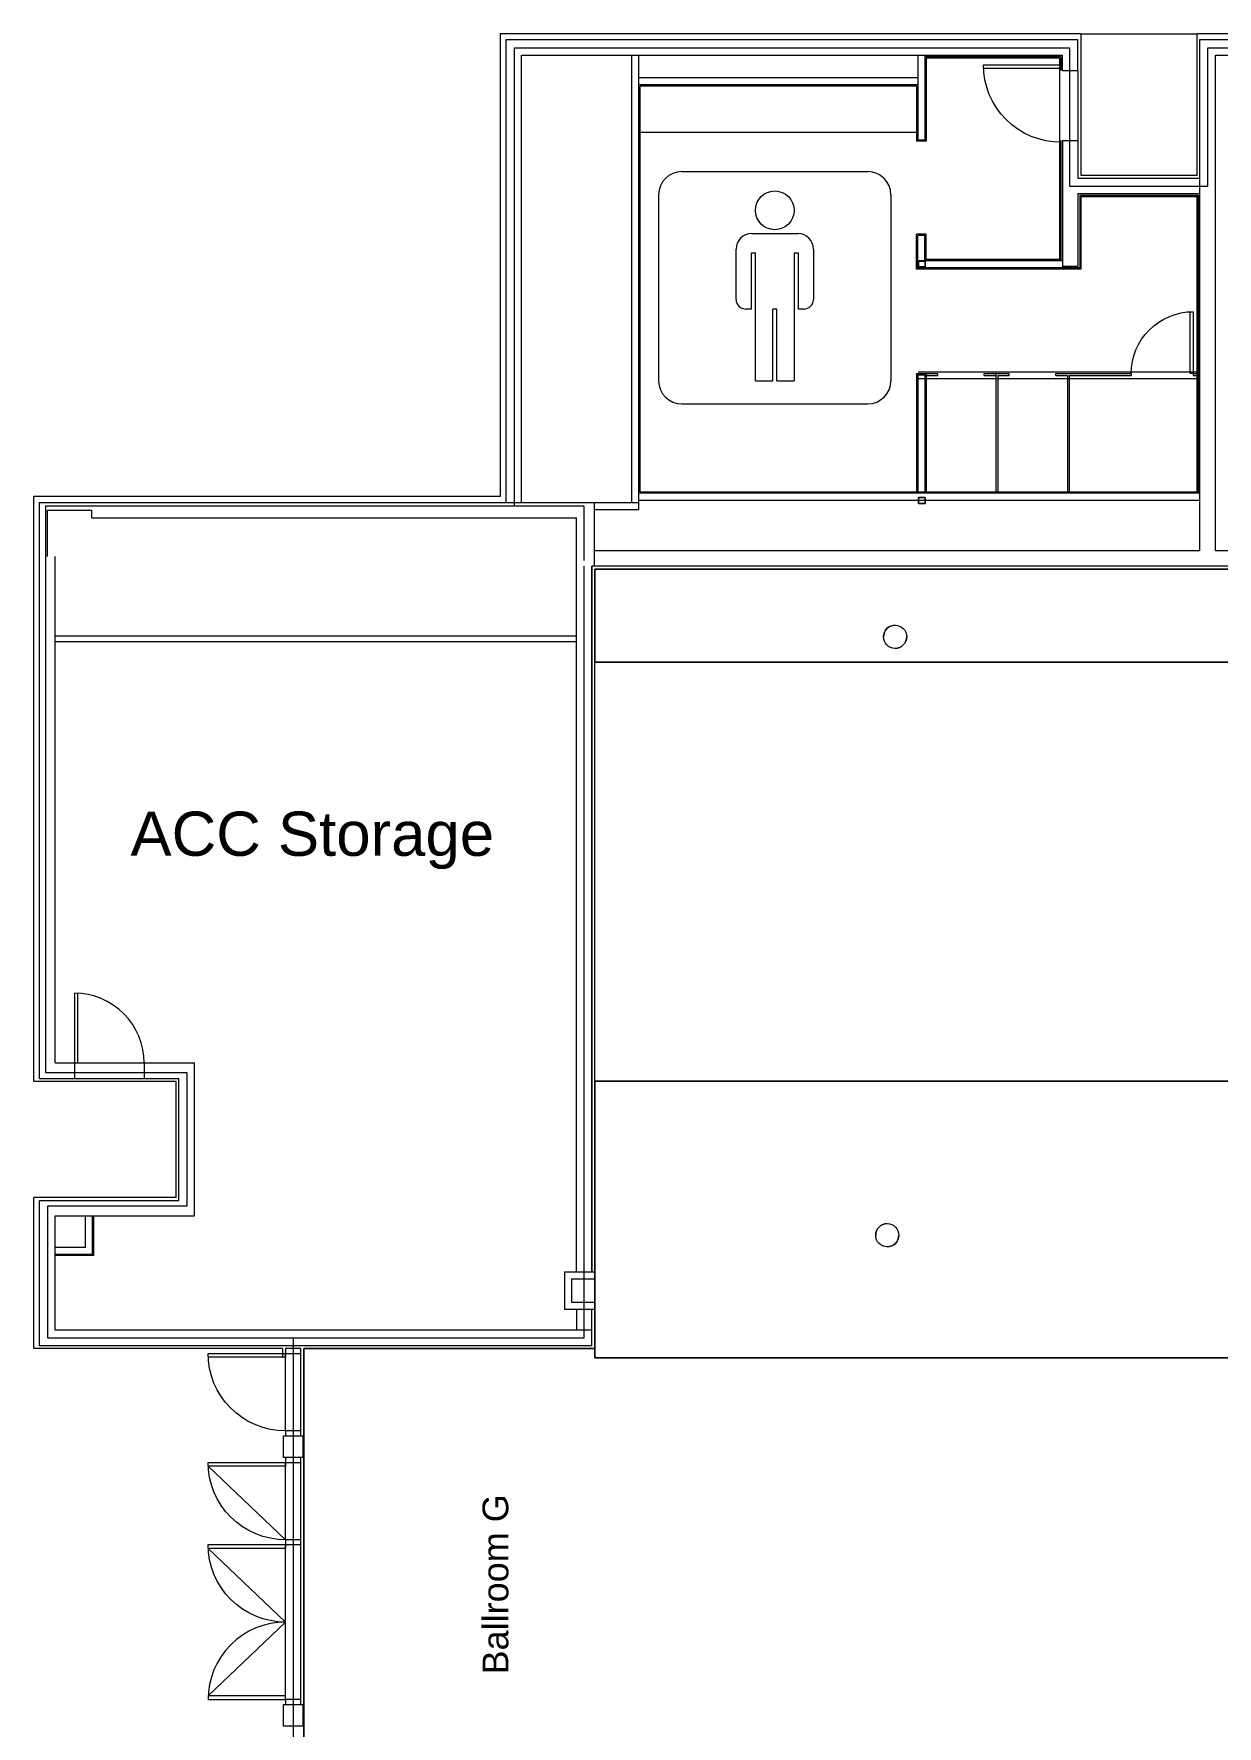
# Model space of a CAD drawing. Header units: inches. Extents: x -3410 to 5259, y -1080 to 3208.
# Drawn here: x -1697 to -1086, y 1526 to 2400 of the extents above; entities that cross this region are included whole.
import ezdxf

# ---------------------------------------------------------------- set-up
doc = ezdxf.new("R2010")
doc.units = ezdxf.units.IN
doc.header["$LTSCALE"] = 48
doc.header["$MEASUREMENT"] = 0
for name, color, linetype, lineweight in [('Venue-Ceiling-Main', 7, 'Continuous', 5), ('Venue-Rigging Points', 7, 'Continuous', 5), ('Venue-Text', 5, 'Continuous', 5), ('Venue-Text-Facility', 7, 'Continuous', 5), ('Venue-Text-Room ID', 5, 'Continuous', 5), ('Venue-Walls and Doors', 7, 'Continuous', 5)]:
    doc.layers.add(name, color=color, linetype=linetype, lineweight=lineweight)
doc.styles.add('Arial', font='Arial')

# ---------------------------------------------------------------- blocks, each defined once
blk = doc.blocks.new('MEN')
at = {"layer": 'Venue-Text-Room ID'}
for p, q in [((-49, 71), (47, 71)), ((-61, 59), (-61, -37)), ((58.9999, 59), (58.9999, -37)), ((-13, 39), (11, 39)), ((-21, 5), (-21, 31)), ((-13, 29), (-11, 29)), ((-13, 0), (-13, 29)), ((-10.9999, -36.9999), (-10.9999, 29.0001)), ((8.9999, 29), (10.9999, 29)), ((9, 29.0001), (9, -36.9999)), ((10.9999, 29), (10.9999, 0)), ((18.9999, 31), (18.9999, 5)), ((-13, 0), (-16, 0)), ((0, 0), (-2, 0)), ((-1.9999, -36.9999), (-1.9999, 0.0001)), ((0, -36.9999), (0, 0.0001)), ((14, 0), (11, 0)), ((-10.9999, -36.9999), (-1.9999, -36.9999)), ((0, -36.9999), (9, -36.9999)), ((-48.9999, -48.9999), (47.0001, -48.9999))]:
    blk.add_line(p, q, dxfattribs=at)
blk.add_circle((-1, 51), 10, dxfattribs=at)
for centre, radius, start, end in [((-49, 59), 12, 90, 180), ((46.9999, 59), 12, 0, 90), ((-13, 31), 8, 90, 180), ((10.9999, 31), 8, 0, 90), ((-16, 5), 5, 180, 270), ((13.9999, 5), 5, 270, 0), ((-48.9999, -36.9999), 12, 180, 270), ((47, -36.9999), 12, 270, 0)]:
    blk.add_arc(centre, radius, start, end, dxfattribs=at)
blk = doc.blocks.new('High rig points')
at = {"layer": 'Venue-Rigging Points', "color": 7, "linetype": 'Continuous', "lineweight": 5, "transparency": 33554687}
blk.add_circle((0, -0.02), 6, dxfattribs=at)
for start, end in [(0, 90), (180, 270)]:
    blk.add_arc((0, -0.02), 6, start, end, dxfattribs=at)
blk = doc.blocks.new('Low Hang point')
at = {"layer": 'Venue-Rigging Points', "color": 7, "linetype": 'Continuous', "lineweight": 5, "transparency": 33554687}
blk.add_circle((0, 0), 6, dxfattribs=at)
for start, end in [(0, 90), (180, 270)]:
    blk.add_arc((0, 0), 6, start, end, dxfattribs=at)

msp = doc.modelspace()

# ---------------------------------------------------------------- linework, layer by layer
at = {"layer": 'Venue-Ceiling-Main', "color": 7, "linetype": 'Continuous', "lineweight": 5, "transparency": 33554687}
for points in [[(-1407.33, 2123.25, 421), (-570.33, 2123.25, 421), (-570.33, 2075.25, 421), (-1407.33, 2075.25, 421)], [(-1407.33, 2123.25, 420), (-570.33, 2123.25, 420), (-570.33, 2075.25, 420), (-1407.33, 2075.25, 420)], [(-1407.33, 2075.25, 420), (-1407.33, 2075.25, 421), (-1407.33, 2123.25, 421), (-1407.33, 2123.25, 420)], [(-1407.33, 2123.25, 420), (-1407.33, 2123.25, 421), (-570.33, 2123.25, 421), (-570.33, 2123.25, 420)], [(-570.33, 2075.25, 420), (-570.33, 2075.25, 421), (-1407.33, 2075.25, 421), (-1407.33, 2075.25, 420)], [(-1407.31, 1858.9, 421), (-570.31, 1858.9, 421), (-570.31, 1715.9, 421), (-1407.31, 1715.9, 421)], [(-1407.31, 1858.9, 420), (-570.31, 1858.9, 420), (-570.31, 1715.9, 420), (-1407.31, 1715.9, 420)], [(-1407.31, 1715.9, 420), (-1407.31, 1715.9, 421), (-1407.31, 1858.9, 421), (-1407.31, 1858.9, 420)], [(-1407.31, 1858.9, 420), (-1407.31, 1858.9, 421), (-570.31, 1858.9, 421), (-570.31, 1858.9, 420)], [(-570.31, 1715.9, 420), (-570.31, 1715.9, 421), (-1407.31, 1715.9, 421), (-1407.31, 1715.9, 420)]]:
    msp.add_3dface(points, dxfattribs=at)
at = {"layer": 'Venue-Walls and Doors', "transparency": 33554687}
for points in [[(-1156.18, 2399.75, 0), (-1456.2, 2399.75, 0)], [(-1456.2, 2399.75, 0), (-1456.2, 2160.75, 0)], [(-1453.2, 2157.75, 0), (-1453.2, 2396.75, 0)], [(-1453.2, 2396.75, 0), (-1157.68, 2396.75, 0)], [(-1157.68, 2380.75, 0), (-1157.68, 2396.75, 0)], [(-1156.18, 2399.75, 0), (-1096.18, 2399.75, 0)], [(-1156.18, 2399.75, 0), (-1156.18, 2326.75, 0)], [(-1096.18, 2326.75, 0), (-1096.18, 2399.75, 0)], [(-1060.18, 2399.75, 0), (-1096.18, 2399.75, 0)], [(-1094.68, 2396.75, 0), (-1061.68, 2396.75, 0)], [(-1094.68, 2132.75, 0), (-1094.68, 2396.75, 0)], [(-1412.83, 2127.75, 0), (-1412.83, 2155.84, 0), (-1448.78, 2155.84, 0), (-1448.78, 2392.54, 0), (-1162, 2392.54, 0), (-1162, 2321.14, 0), (-1090.53, 2321.14, 0), (-1090.53, 2392.54, 0), (-1064.18, 2392.54, 0), (-1064.18, 2255.65, 0)], [(-1445.2, 2157.75, 0), (-1445.2, 2388.75, 0)], [(-1445.2, 2388.75, 0), (-1165.68, 2388.75, 0)], [(-1388.13, 2157.75, 0), (-1388.13, 2388.75, 0)], [(-1384.51, 2154.12, 0), (-1384.51, 2388.75, 0)], [(-1240.43, 2388.75, 0), (-1240.43, 2344.88, 0)], [(-1236.81, 2388.75, 0), (-1236.81, 2344.88, 0)], [(-1166.56, 2387.87, 0), (-1236.81, 2387.87, 0)], [(-1167.18, 2387.25, 0), (-1236.18, 2387.25, 0)], [(-1236.18, 2387.25, 0), (-1236.18, 2344.25, 0)], [(-1167.18, 2387.25, 0), (-1167.18, 2380.75, 0)], [(-1166.56, 2387.87, 0), (-1166.56, 2380.75, 0)], [(-1165.68, 2380.75, 0), (-1165.68, 2388.75, 0)], [(-1086.68, 2388.75, 0), (-1069.68, 2388.75, 0)], [(-1086.68, 2132.75, 0), (-1086.68, 2388.75, 0)], [(-1166.56, 2343.75, 0), (-1170.48, 2343.94, 0), (-1174.36, 2344.52, 0), (-1178.17, 2345.47, 0), (-1181.87, 2346.79, 0), (-1185.42, 2348.47, 0), (-1188.78, 2350.49, 0), (-1191.94, 2352.83, 0), (-1194.84, 2355.47, 0), (-1197.48, 2358.38, 0), (-1199.82, 2361.53, 0), (-1201.84, 2364.9, 0), (-1203.52, 2368.45, 0), (-1204.84, 2372.14, 0), (-1205.79, 2375.95, 0), (-1206.37, 2379.84, 0), (-1206.56, 2383.75, 0), (-1166.56, 2383.75, 0), (-1166.56, 2381.8, 0), (-1206.56, 2381.8, 0)], [(-1167.18, 2380.75, 0), (-1167.18, 2344.75, 0)], [(-1165.68, 2380.75, 0), (-1157.68, 2380.75, 0)], [(-1165.68, 2380.75, 0), (-1157.68, 2380.75, 0)], [(-1157.68, 2380.75, 0), (-1157.68, 2344.75, 0)], [(-1240.43, 2377, 0), (-1384.51, 2377, 0)], [(-1240.43, 2373.37, 0), (-1384.51, 2373.37, 0)], [(-1383.88, 2163.25, 0), (-1383.88, 2372.75, 0)], [(-1241.06, 2372.75, 0), (-1383.88, 2372.75, 0)], [(-1241.06, 2372.75, 0), (-1241.06, 2344.25, 0)], [(-1241.06, 2348.75, 0), (-1383.88, 2348.75, 0)], [(-1236.18, 2344.25, 0), (-1241.06, 2344.25, 0)], [(-1236.18, 2344.25, 0), (-1241.06, 2344.25, 0)], [(-1236.81, 2344.88, 0), (-1240.43, 2344.88, 0)], [(-1167.18, 2344.75, 0), (-1167.18, 2283.13, 0)], [(-1166.56, 2344.75, 0), (-1166.56, 2282.5, 0)], [(-1165.68, 2344.75, 0), (-1165.68, 2278.88, 0)], [(-1165.68, 2344.75, 0), (-1157.68, 2344.75, 0)], [(-1157.68, 2344.75, 0), (-1157.68, 2325.25, 0)], [(-1157.68, 2325.25, 0), (-1094.68, 2325.25, 0)], [(-1156.18, 2326.75, 0), (-1096.18, 2326.75, 0)], [(-1157.68, 2317.25, 0), (-1094.68, 2317.25, 0)], [(-1157.68, 2317.25, 0), (-1157.68, 2279.75, 0)], [(-1156.81, 2316.38, 0), (-1095.56, 2316.38, 0)], [(-1156.81, 2316.38, 0), (-1156.81, 2278.88, 0)], [(-1095.56, 2162.63, 0), (-1095.56, 2316.38, 0), (-1095.56, 2162.63, 0)], [(-1156.18, 2315.75, 0), (-1096.18, 2315.75, 0)], [(-1156.18, 2315.75, 0), (-1156.18, 2278.25, 0)], [(-1096.18, 2163.25, 0), (-1096.18, 2315.75, 0)], [(-1241.06, 2278.25, 0), (-1241.06, 2296.25, 0)], [(-1236.18, 2296.25, 0), (-1241.06, 2296.25, 0)], [(-1240.43, 2278.88, 0), (-1240.43, 2295.63, 0)], [(-1236.81, 2295.63, 0), (-1240.43, 2295.63, 0)], [(-1236.81, 2282.5, 0), (-1236.81, 2295.63, 0)], [(-1236.18, 2283.13, 0), (-1236.18, 2296.25, 0)], [(-1239.61, 2279.11, 0), (-1239.66, 2279.11, 0), (-1239.7, 2279.12, 0), (-1239.75, 2279.13, 0), (-1239.8, 2279.15, 0), (-1239.84, 2279.17, 0), (-1239.88, 2279.19, 0), (-1239.92, 2279.22, 0), (-1239.96, 2279.26, 0), (-1239.99, 2279.29, 0), (-1240.02, 2279.33, 0), (-1240.05, 2279.37, 0), (-1240.07, 2279.42, 0), (-1240.09, 2279.47, 0), (-1240.1, 2279.51, 0), (-1240.1, 2279.56, 0), (-1240.11, 2279.61, 0), (-1240.11, 2282.11, 0), (-1240.1, 2282.16, 0), (-1240.1, 2282.21, 0), (-1240.09, 2282.26, 0), (-1240.07, 2282.3, 0), (-1240.05, 2282.35, 0), (-1240.02, 2282.39, 0), (-1239.99, 2282.43, 0), (-1239.96, 2282.46, 0), (-1239.92, 2282.5, 0), (-1239.88, 2282.53, 0), (-1239.84, 2282.55, 0), (-1239.8, 2282.57, 0), (-1239.75, 2282.59, 0), (-1239.7, 2282.6, 0), (-1239.66, 2282.61, 0), (-1239.61, 2282.61, 0), (-1237.11, 2282.61, 0), (-1237.06, 2282.61, 0), (-1237.01, 2282.6, 0), (-1236.96, 2282.59, 0), (-1236.92, 2282.57, 0), (-1236.87, 2282.55, 0), (-1236.83, 2282.53, 0), (-1236.79, 2282.5, 0), (-1236.75, 2282.46, 0), (-1236.72, 2282.43, 0), (-1236.69, 2282.39, 0), (-1236.67, 2282.35, 0), (-1236.64, 2282.3, 0), (-1236.63, 2282.26, 0), (-1236.62, 2282.21, 0), (-1236.61, 2282.16, 0), (-1236.61, 2282.11, 0), (-1236.61, 2279.61, 0), (-1236.61, 2279.56, 0), (-1236.62, 2279.51, 0), (-1236.63, 2279.47, 0), (-1236.64, 2279.42, 0), (-1236.67, 2279.37, 0), (-1236.69, 2279.33, 0), (-1236.72, 2279.29, 0), (-1236.75, 2279.26, 0), (-1236.79, 2279.22, 0), (-1236.83, 2279.19, 0), (-1236.87, 2279.17, 0), (-1236.92, 2279.15, 0), (-1236.96, 2279.13, 0), (-1237.01, 2279.12, 0), (-1237.06, 2279.11, 0), (-1237.11, 2279.11, 0), (-1239.61, 2279.11, 0), (-1239.61, 2279.11, 0)], [(-1239.61, 2279.36, 0), (-1239.63, 2279.36, 0), (-1239.66, 2279.37, 0), (-1239.68, 2279.37, 0), (-1239.7, 2279.38, 0), (-1239.72, 2279.39, 0), (-1239.75, 2279.4, 0), (-1239.77, 2279.42, 0), (-1239.78, 2279.43, 0), (-1239.8, 2279.45, 0), (-1239.81, 2279.47, 0), (-1239.83, 2279.49, 0), (-1239.84, 2279.51, 0), (-1239.85, 2279.54, 0), (-1239.85, 2279.56, 0), (-1239.86, 2279.59, 0), (-1239.86, 2279.61, 0), (-1239.86, 2282.11, 0), (-1239.86, 2282.13, 0), (-1239.85, 2282.16, 0), (-1239.85, 2282.18, 0), (-1239.84, 2282.21, 0), (-1239.83, 2282.23, 0), (-1239.81, 2282.25, 0), (-1239.8, 2282.27, 0), (-1239.78, 2282.29, 0), (-1239.77, 2282.3, 0), (-1239.75, 2282.32, 0), (-1239.72, 2282.33, 0), (-1239.7, 2282.34, 0), (-1239.68, 2282.35, 0), (-1239.66, 2282.36, 0), (-1239.63, 2282.36, 0), (-1239.61, 2282.36, 0), (-1237.11, 2282.36, 0), (-1237.08, 2282.36, 0), (-1237.06, 2282.36, 0), (-1237.03, 2282.35, 0), (-1237.01, 2282.34, 0), (-1236.99, 2282.33, 0), (-1236.97, 2282.32, 0), (-1236.95, 2282.3, 0), (-1236.93, 2282.29, 0), (-1236.91, 2282.27, 0), (-1236.9, 2282.25, 0), (-1236.89, 2282.23, 0), (-1236.88, 2282.21, 0), (-1236.87, 2282.18, 0), (-1236.86, 2282.16, 0), (-1236.86, 2282.13, 0), (-1236.86, 2282.11, 0), (-1236.86, 2279.61, 0), (-1236.86, 2279.59, 0), (-1236.86, 2279.56, 0), (-1236.87, 2279.54, 0), (-1236.88, 2279.51, 0), (-1236.89, 2279.49, 0), (-1236.9, 2279.47, 0), (-1236.91, 2279.45, 0), (-1236.93, 2279.43, 0), (-1236.95, 2279.42, 0), (-1236.97, 2279.4, 0), (-1236.99, 2279.39, 0), (-1237.01, 2279.38, 0), (-1237.03, 2279.37, 0), (-1237.06, 2279.37, 0), (-1237.08, 2279.36, 0), (-1237.11, 2279.36, 0), (-1239.61, 2279.36, 0), (-1239.61, 2279.36, 0)], [(-1165.68, 2282.5, 0), (-1236.81, 2282.5, 0)], [(-1167.18, 2283.13, 0), (-1236.18, 2283.13, 0)], [(-1158.56, 2278.25, 0), (-1241.06, 2278.25, 0)], [(-1165.68, 2278.88, 0), (-1240.43, 2278.88, 0)], [(-1156.18, 2278.25, 0), (-1167.18, 2278.25, 0)], [(-1156.81, 2278.88, 0), (-1166.56, 2278.88, 0)], [(-1165.68, 2279.75, 0), (-1157.68, 2279.75, 0)], [(-1130.18, 2224.25, 0), (-1130.03, 2227.38, 0), (-1129.57, 2230.49, 0), (-1128.81, 2233.54, 0), (-1127.75, 2236.49, 0), (-1126.41, 2239.33, 0), (-1124.79, 2242.03, 0), (-1122.92, 2244.55, 0), (-1120.81, 2246.88, 0), (-1118.49, 2248.99, 0), (-1115.96, 2250.86, 0), (-1113.27, 2252.47, 0), (-1110.43, 2253.82, 0), (-1107.47, 2254.87, 0), (-1104.43, 2255.64, 0), (-1101.32, 2256.1, 0), (-1098.18, 2256.25, 0), (-1098.18, 2224.25, 0), (-1099.74, 2224.25, 0), (-1099.74, 2256.25, 0)], [(-1241.06, 2224.25, 0), (-1236.18, 2224.25, 0)], [(-1241.06, 2224.25, 0), (-1241.06, 2163.25, 0)], [(-1240.43, 2223.63, 0), (-1236.81, 2223.63, 0)], [(-1240.43, 2223.63, 0), (-1240.43, 2163.25, 0)], [(-1240.2, 2225.21, 0), (-1094.68, 2225.21, 0)], [(-1240.2, 2221.71, 0), (-1094.68, 2221.71, 0)], [(-1236.81, 2223.63, 0), (-1236.81, 2163.25, 0)], [(-1236.18, 2224.25, 0), (-1230.18, 2224.25, 0)], [(-1236.18, 2224.25, 0), (-1236.18, 2163.25, 0)], [(-1236.18, 2223.25, 0), (-1230.18, 2223.25, 0)], [(-1230.18, 2223.25, 0), (-1230.18, 2224.25, 0)], [(-1206.18, 2223.25, 0), (-1206.18, 2224.25, 0)], [(-1206.18, 2224.25, 0), (-1200.18, 2224.25, 0)], [(-1206.18, 2223.25, 0), (-1200.18, 2223.25, 0)], [(-1200.18, 2224.25, 0), (-1193.18, 2224.25, 0)], [(-1200.18, 2224.25, 0), (-1200.18, 2163.25, 0)], [(-1199.18, 2223.25, 0), (-1199.18, 2163.25, 0)], [(-1199.18, 2223.25, 0), (-1193.18, 2223.25, 0)], [(-1193.18, 2223.25, 0), (-1193.18, 2224.25, 0)], [(-1169.18, 2223.25, 0), (-1169.18, 2224.25, 0)], [(-1169.18, 2224.25, 0), (-1130.18, 2224.25, 0)], [(-1169.18, 2223.25, 0), (-1163.18, 2223.25, 0)], [(-1163.18, 2223.25, 0), (-1163.18, 2163.25, 0)], [(-1162.18, 2223.25, 0), (-1162.18, 2163.25, 0)], [(-1162.18, 2223.25, 0), (-1130.18, 2223.25, 0)], [(-1130.18, 2224.25, 0), (-1130.18, 2223.25, 0)], [(-1098.18, 2224.25, 0), (-1098.18, 2223.25, 0)], [(-1098.18, 2224.25, 0), (-1096.18, 2224.25, 0)], [(-1098.18, 2223.25, 0), (-1096.18, 2223.25, 0)], [(-1456.2, 2160.75, 0), (-1697.2, 2160.75, 0)], [(-1697.2, 1858.75, 0), (-1697.2, 2160.75, 0)], [(-1384.51, 2162.63, 0), (-1094.68, 2162.63, 0)], [(-1384.51, 2159, 0), (-1094.68, 2159, 0)], [(-1383.88, 2163.25, 0), (-1096.18, 2163.25, 0)], [(-1239.61, 2157, 0), (-1239.66, 2157, 0), (-1239.7, 2157.01, 0), (-1239.75, 2157.02, 0), (-1239.8, 2157.04, 0), (-1239.84, 2157.06, 0), (-1239.88, 2157.09, 0), (-1239.92, 2157.12, 0), (-1239.96, 2157.15, 0), (-1239.99, 2157.19, 0), (-1240.02, 2157.22, 0), (-1240.05, 2157.27, 0), (-1240.07, 2157.31, 0), (-1240.09, 2157.36, 0), (-1240.1, 2157.4, 0), (-1240.1, 2157.45, 0), (-1240.11, 2157.5, 0), (-1240.11, 2160, 0), (-1240.1, 2160.05, 0), (-1240.1, 2160.1, 0), (-1240.09, 2160.15, 0), (-1240.07, 2160.19, 0), (-1240.05, 2160.24, 0), (-1240.02, 2160.28, 0), (-1239.99, 2160.32, 0), (-1239.96, 2160.36, 0), (-1239.92, 2160.39, 0), (-1239.88, 2160.42, 0), (-1239.84, 2160.44, 0), (-1239.8, 2160.46, 0), (-1239.75, 2160.48, 0), (-1239.7, 2160.49, 0), (-1239.66, 2160.5, 0), (-1239.61, 2160.5, 0), (-1237.11, 2160.5, 0), (-1237.06, 2160.5, 0), (-1237.01, 2160.49, 0), (-1236.96, 2160.48, 0), (-1236.92, 2160.46, 0), (-1236.87, 2160.44, 0), (-1236.83, 2160.42, 0), (-1236.79, 2160.39, 0), (-1236.75, 2160.36, 0), (-1236.72, 2160.32, 0), (-1236.69, 2160.28, 0), (-1236.67, 2160.24, 0), (-1236.64, 2160.19, 0), (-1236.63, 2160.15, 0), (-1236.62, 2160.1, 0), (-1236.61, 2160.05, 0), (-1236.61, 2160, 0), (-1236.61, 2157.5, 0), (-1236.61, 2157.45, 0), (-1236.62, 2157.4, 0), (-1236.63, 2157.36, 0), (-1236.64, 2157.31, 0), (-1236.67, 2157.27, 0), (-1236.69, 2157.22, 0), (-1236.72, 2157.19, 0), (-1236.75, 2157.15, 0), (-1236.79, 2157.12, 0), (-1236.83, 2157.09, 0), (-1236.87, 2157.06, 0), (-1236.92, 2157.04, 0), (-1236.96, 2157.02, 0), (-1237.01, 2157.01, 0), (-1237.06, 2157, 0), (-1237.11, 2157, 0), (-1239.61, 2157, 0), (-1239.61, 2157, 0)], [(-1239.61, 2157.25, 0), (-1239.63, 2157.25, 0), (-1239.66, 2157.26, 0), (-1239.68, 2157.26, 0), (-1239.7, 2157.27, 0), (-1239.72, 2157.28, 0), (-1239.75, 2157.29, 0), (-1239.77, 2157.31, 0), (-1239.78, 2157.33, 0), (-1239.8, 2157.34, 0), (-1239.81, 2157.36, 0), (-1239.83, 2157.38, 0), (-1239.84, 2157.41, 0), (-1239.85, 2157.43, 0), (-1239.85, 2157.45, 0), (-1239.86, 2157.48, 0), (-1239.86, 2157.5, 0), (-1239.86, 2160, 0), (-1239.86, 2160.03, 0), (-1239.85, 2160.05, 0), (-1239.85, 2160.07, 0), (-1239.84, 2160.1, 0), (-1239.83, 2160.12, 0), (-1239.81, 2160.14, 0), (-1239.8, 2160.16, 0), (-1239.78, 2160.18, 0), (-1239.77, 2160.2, 0), (-1239.75, 2160.21, 0), (-1239.72, 2160.22, 0), (-1239.7, 2160.23, 0), (-1239.68, 2160.24, 0), (-1239.66, 2160.25, 0), (-1239.63, 2160.25, 0), (-1239.61, 2160.25, 0), (-1237.11, 2160.25, 0), (-1237.08, 2160.25, 0), (-1237.06, 2160.25, 0), (-1237.03, 2160.24, 0), (-1237.01, 2160.23, 0), (-1236.99, 2160.22, 0), (-1236.97, 2160.21, 0), (-1236.95, 2160.2, 0), (-1236.93, 2160.18, 0), (-1236.91, 2160.16, 0), (-1236.9, 2160.14, 0), (-1236.89, 2160.12, 0), (-1236.88, 2160.1, 0), (-1236.87, 2160.07, 0), (-1236.86, 2160.05, 0), (-1236.86, 2160.03, 0), (-1236.86, 2160, 0), (-1236.86, 2157.5, 0), (-1236.86, 2157.48, 0), (-1236.86, 2157.45, 0), (-1236.87, 2157.43, 0), (-1236.88, 2157.41, 0), (-1236.89, 2157.38, 0), (-1236.9, 2157.36, 0), (-1236.91, 2157.34, 0), (-1236.93, 2157.33, 0), (-1236.95, 2157.31, 0), (-1236.97, 2157.29, 0), (-1236.99, 2157.28, 0), (-1237.01, 2157.27, 0), (-1237.03, 2157.26, 0), (-1237.06, 2157.26, 0), (-1237.08, 2157.25, 0), (-1237.11, 2157.25, 0), (-1239.61, 2157.25, 0), (-1239.61, 2157.25, 0)], [(-1694.2, 1860.25, 0), (-1694.2, 2157.75, 0)], [(-1694.2, 2157.75, 0), (-1445.2, 2157.75, 0)], [(-1691.2, 2155.84, 0), (-1691.2, 1863.25, 0), (-1618.2, 1863.25, 0), (-1618.2, 1794.25, 0), (-1690.2, 1794.25, 0), (-1690.2, 1726.25, 0), (-1563.18, 1726.25, 0), (-1563.18, 1370.25, 0)], [(-1448.78, 2155.84, 0), (-1691.2, 2155.84, 0)], [(-1690.2, 2153.75, 0), (-1667.2, 2153.75, 0)], [(-1690.2, 2129.75, 0), (-1690.2, 2153.75, 0)], [(-1667.2, 2149.75, 0), (-1667.2, 2153.75, 0)], [(-1445.2, 2157.75, 0), (-1407.64, 2157.75, 0)], [(-1407.64, 2157.75, 0), (-1407.64, 2124.75, 0)], [(-1407.64, 2157.75, 0), (-1384.51, 2157.75, 0)], [(-1407.64, 2154.12, 0), (-1384.51, 2154.12, 0)], [(-1667.2, 2149.75, 0), (-1416.83, 2149.75, 0)], [(-1416.83, 1760.37, 0), (-1416.83, 2149.75, 0)], [(-1094.68, 2132.75, 0), (-1407.64, 2132.75, 0)], [(-1069.68, 2132.75, 0), (-1086.68, 2132.75, 0)], [(-1686.2, 1868.25, 0), (-1686.2, 2129.75, 0)], [(-1061.68, 2124.75, 0), (-1408.83, 2124.75, 0)], [(-1407.33, 1720.75, 0), (-1407.33, 2123.25, 0)], [(-1416.83, 2088.75, 0), (-1686.2, 2088.75, 0)], [(-1416.83, 2085.75, 0), (-1686.2, 2085.75, 0)], [(-1640.2, 1868.25, 0), (-1640.38, 1871.77, 0), (-1640.89, 1875.27, 0), (-1641.75, 1878.7, 0), (-1642.94, 1882.02, 0), (-1644.45, 1885.22, 0), (-1646.27, 1888.25, 0), (-1648.37, 1891.09, 0), (-1650.74, 1893.71, 0), (-1653.36, 1896.08, 0), (-1656.2, 1898.18, 0), (-1659.23, 1900, 0), (-1662.42, 1901.51, 0), (-1665.75, 1902.7, 0), (-1669.18, 1903.56, 0), (-1672.67, 1904.08, 0), (-1676.2, 1904.25, 0), (-1676.2, 1868.25, 0), (-1674.45, 1868.25, 0), (-1674.45, 1904.25, 0)], [(-1640.2, 1868.25, 0), (-1640.38, 1871.77, 0), (-1640.89, 1875.27, 0), (-1641.75, 1878.7, 0), (-1642.94, 1882.02, 0), (-1644.45, 1885.22, 0), (-1646.27, 1888.25, 0), (-1648.37, 1891.09, 0), (-1650.74, 1893.71, 0), (-1653.36, 1896.08, 0), (-1656.2, 1898.18, 0), (-1659.23, 1900, 0), (-1662.42, 1901.51, 0), (-1665.75, 1902.7, 0), (-1669.18, 1903.56, 0), (-1672.67, 1904.08, 0), (-1676.2, 1904.25, 0), (-1676.2, 1868.25, 0), (-1674.45, 1868.25, 0), (-1674.45, 1904.25, 0)], [(-1686.2, 1868.25, 0), (-1676.2, 1868.25, 0)], [(-1676.2, 1868.25, 0), (-1640.2, 1868.25, 0)], [(-1676.2, 1868.25, 0), (-1676.2, 1860.25, 0)], [(-1676.2, 1866.25, 0), (-1676.2, 1860.25, 0)], [(-1640.2, 1868.25, 0), (-1640.2, 1860.25, 0)], [(-1640.2, 1868.25, 0), (-1614.2, 1868.25, 0)], [(-1640.2, 1866.25, 0), (-1640.2, 1860.25, 0)], [(-1614.2, 1789.25, 0), (-1614.2, 1868.25, 0)], [(-1623.7, 1858.75, 0), (-1697.2, 1858.75, 0)], [(-1694.2, 1860.25, 0), (-1676.2, 1860.25, 0)], [(-1676.2, 1860.25, 0), (-1640.2, 1860.25, 0)], [(-1640.2, 1860.25, 0), (-1622.2, 1860.25, 0)], [(-1623.7, 1798.75, 0), (-1623.7, 1858.75, 0)], [(-1622.2, 1797.25, 0), (-1622.2, 1860.25, 0)], [(-1697.2, 1720.75, 0), (-1697.2, 1798.75, 0)], [(-1623.7, 1798.75, 0), (-1697.2, 1798.75, 0)], [(-1694.2, 1797.25, 0), (-1622.2, 1797.25, 0)], [(-1694.2, 1722.25, 0), (-1694.2, 1797.25, 0)], [(-1686.2, 1730.25, 0), (-1686.2, 1789.25, 0)], [(-1686.2, 1789.25, 0), (-1614.2, 1789.25, 0)], [(-1670.45, 1773, 0), (-1670.45, 1789.25, 0)], [(-1666.83, 1769.38, 0), (-1666.83, 1789.25, 0)], [(-1666.2, 1768.75, 0), (-1666.2, 1789.25, 0)], [(-1670.45, 1773, 0), (-1686.2, 1773, 0)], [(-1666.83, 1769.38, 0), (-1686.2, 1769.38, 0)], [(-1666.2, 1768.75, 0), (-1686.2, 1768.75, 0)], [(-1422.95, 1760.37, 0), (-1422.95, 1741.12, 0)], [(-1422.95, 1760.37, 0), (-1407.33, 1760.37, 0)], [(-1419.33, 1756.75, 0), (-1419.33, 1744.75, 0)], [(-1419.33, 1756.75, 0), (-1407.33, 1756.75, 0)], [(-1416.83, 1760.37, 0), (-1408.83, 1760.37, 0)], [(-1422.95, 1741.12, 0), (-1407.33, 1741.12, 0)], [(-1419.33, 1744.75, 0), (-1407.33, 1744.75, 0)], [(-1416.83, 1741.12, 0), (-1416.83, 1730.25, 0)], [(-1416.83, 1741.12, 0), (-1408.83, 1741.12, 0)], [(-1408.83, 1730.25, 0), (-1408.83, 1741.12, 0)], [(-1408.83, 1722.25, 0), (-1694.2, 1722.25, 0)], [(-1408.83, 1730.25, 0), (-1686.2, 1730.25, 0)], [(-1408.83, 1722.25, 0), (-1408.83, 1730.25, 0)], [(-1568.68, 1720.75, 0), (-1697.2, 1720.75, 0)], [(-1567.18, 1678.25, 0), (-1571.1, 1678.44, 0), (-1574.98, 1679.02, 0), (-1578.79, 1679.97, 0), (-1582.49, 1681.3, 0), (-1586.04, 1682.97, 0), (-1589.4, 1684.99, 0), (-1592.56, 1687.33, 0), (-1595.47, 1689.97, 0), (-1598.1, 1692.88, 0), (-1600.44, 1696.03, 0), (-1602.46, 1699.4, 0), (-1604.14, 1702.95, 0), (-1605.46, 1706.65, 0), (-1606.41, 1710.45, 0), (-1606.99, 1714.34, 0), (-1607.18, 1718.25, 0), (-1567.18, 1718.25, 0), (-1567.18, 1716.31, 0), (-1607.18, 1716.31, 0)], [(-1567.18, 1678.25, 0), (-1571.1, 1678.44, 0), (-1574.98, 1679.02, 0), (-1578.79, 1679.97, 0), (-1582.49, 1681.3, 0), (-1586.04, 1682.97, 0), (-1589.4, 1684.99, 0), (-1592.56, 1687.33, 0), (-1595.47, 1689.97, 0), (-1598.1, 1692.88, 0), (-1600.44, 1696.03, 0), (-1602.46, 1699.4, 0), (-1604.14, 1702.95, 0), (-1605.46, 1706.65, 0), (-1606.41, 1710.45, 0), (-1606.99, 1714.34, 0), (-1607.18, 1718.25, 0), (-1567.18, 1718.25, 0), (-1567.18, 1716.31, 0), (-1607.18, 1716.31, 0)], [(-1568.68, 1720.75, 0), (-1568.68, 1716.75, 0)], [(-1567.18, 1678.25, 0), (-1567.18, 1718.25, 0)], [(-1559.18, 1678.25, 0), (-1559.18, 1718.25, 0)], [(-1567.18, 1622, 0), (-1571.1, 1622.19, 0), (-1574.98, 1622.77, 0), (-1578.79, 1623.72, 0), (-1582.49, 1625.05, 0), (-1586.04, 1626.73, 0), (-1589.4, 1628.74, 0), (-1592.56, 1631.08, 0), (-1595.47, 1633.72, 0), (-1598.1, 1636.63, 0), (-1600.44, 1639.78, 0), (-1602.46, 1643.15, 0), (-1604.14, 1646.7, 0), (-1605.46, 1650.4, 0), (-1606.41, 1654.21, 0), (-1606.99, 1658.09, 0), (-1607.18, 1662, 0), (-1567.18, 1662, 0), (-1567.18, 1660.06, 0), (-1607.18, 1660.06, 0)], [(-1567.18, 1622, 0), (-1571.1, 1622.19, 0), (-1574.98, 1622.77, 0), (-1578.79, 1623.72, 0), (-1582.49, 1625.05, 0), (-1586.04, 1626.73, 0), (-1589.4, 1628.74, 0), (-1592.56, 1631.08, 0), (-1595.47, 1633.72, 0), (-1598.1, 1636.63, 0), (-1600.44, 1639.78, 0), (-1602.46, 1643.15, 0), (-1604.14, 1646.7, 0), (-1605.46, 1650.4, 0), (-1606.41, 1654.21, 0), (-1606.99, 1658.09, 0), (-1607.18, 1662, 0), (-1567.18, 1662, 0), (-1567.18, 1660.06, 0), (-1607.18, 1660.06, 0), (-1567.18, 1622, 0)], [(-1567.18, 1622, 0), (-1567.18, 1662, 0)], [(-1559.18, 1622, 0), (-1559.18, 1662, 0)], [(-1567.18, 1579.5, 0), (-1571.1, 1579.7, 0), (-1574.98, 1580.27, 0), (-1578.79, 1581.23, 0), (-1582.49, 1582.55, 0), (-1586.04, 1584.23, 0), (-1589.4, 1586.25, 0), (-1592.56, 1588.59, 0), (-1595.47, 1591.22, 0), (-1598.1, 1594.13, 0), (-1600.44, 1597.29, 0), (-1602.46, 1600.65, 0), (-1604.14, 1604.2, 0), (-1605.46, 1607.9, 0), (-1606.41, 1611.71, 0), (-1606.99, 1615.59, 0), (-1607.18, 1619.5, 0), (-1567.18, 1619.5, 0), (-1567.18, 1617.56, 0), (-1607.18, 1617.56, 0)], [(-1567.18, 1579.5, 0), (-1571.1, 1579.7, 0), (-1574.98, 1580.27, 0), (-1578.79, 1581.23, 0), (-1582.49, 1582.55, 0), (-1586.04, 1584.23, 0), (-1589.4, 1586.25, 0), (-1592.56, 1588.59, 0), (-1595.47, 1591.22, 0), (-1598.1, 1594.13, 0), (-1600.44, 1597.29, 0), (-1602.46, 1600.65, 0), (-1604.14, 1604.2, 0), (-1605.46, 1607.9, 0), (-1606.41, 1611.71, 0), (-1606.99, 1615.59, 0), (-1607.18, 1619.5, 0), (-1567.18, 1619.5, 0), (-1567.18, 1617.56, 0), (-1607.18, 1617.56, 0), (-1567.18, 1579.5, 0)], [(-1567.18, 1539.5, 0), (-1567.18, 1619.5, 0)], [(-1559.18, 1539.5, 0), (-1559.18, 1619.5, 0)], [(-1567.18, 1579.5, 0), (-1571.1, 1579.31, 0), (-1574.98, 1578.74, 0), (-1578.79, 1577.78, 0), (-1582.49, 1576.46, 0), (-1586.04, 1574.78, 0), (-1589.4, 1572.76, 0), (-1592.56, 1570.42, 0), (-1595.47, 1567.79, 0), (-1598.1, 1564.88, 0), (-1600.44, 1561.72, 0), (-1602.46, 1558.35, 0), (-1604.14, 1554.8, 0), (-1605.46, 1551.11, 0), (-1606.41, 1547.3, 0), (-1606.99, 1543.42, 0), (-1607.18, 1539.5, 0), (-1567.18, 1539.5, 0), (-1567.18, 1541.45, 0), (-1607.18, 1541.45, 0)], [(-1567.18, 1579.5, 0), (-1571.1, 1579.31, 0), (-1574.98, 1578.74, 0), (-1578.79, 1577.78, 0), (-1582.49, 1576.46, 0), (-1586.04, 1574.78, 0), (-1589.4, 1572.76, 0), (-1592.56, 1570.42, 0), (-1595.47, 1567.79, 0), (-1598.1, 1564.88, 0), (-1600.44, 1561.72, 0), (-1602.46, 1558.35, 0), (-1604.14, 1554.8, 0), (-1605.46, 1551.11, 0), (-1606.41, 1547.3, 0), (-1606.99, 1543.42, 0), (-1607.18, 1539.5, 0), (-1567.18, 1539.5, 0), (-1567.18, 1541.45, 0), (-1607.18, 1541.45, 0), (-1567.18, 1579.5, 0)], [(-1568.18, 1525.76, 0), (-1568.18, 1537, 0)], [(-1568.18, 1537, 0), (-1558.18, 1537, 0)], [(-1558.18, 1537, 0), (-1558.18, 1525.76, 0)], [(-1558.18, 1525.76, 0), (-1568.18, 1525.76, 0)]]:
    msp.add_polyline3d(points, dxfattribs=at)
at = {"layer": 'Venue-Walls and Doors', "transparency": 33554687, "invisible_edges": 8}
msp.add_3dface([(-1563.18, 1726.25), (-1412.83, 1726.25), (-1412.83, 2124.75)], dxfattribs=at)
at = {"layer": 'Venue-Walls and Doors', "transparency": 33554687}
for points in [[(-1408.83, 1760.37), (-1408.83, 1760.37, 420), (-1408.83, 2124.75, 420), (-1408.83, 2124.75)], [(-1060.18, 2123.25), (-1060.18, 2123.25, 420), (-1407.33, 2123.25, 420), (-1407.33, 2123.25)], [(-1559.18, 1720.75), (-1567.18, 1720.75), (-1567.18, 1718.25), (-1559.18, 1718.25)], [(-1407.33, 1720.75), (-1407.33, 1720.75, 420), (-1557.68, 1720.75, 420), (-1557.68, 1720.75)], [(-1557.68, 1480.75), (-1557.68, 1480.75, 420), (-1557.68, 1720.75, 420), (-1557.68, 1720.75)], [(-1559.18, 1678.25), (-1567.18, 1678.25), (-1567.18, 1675.75), (-1559.18, 1675.75)], [(-1558.18, 1675.75), (-1558.18, 1664.5), (-1568.18, 1664.5), (-1568.18, 1675.75)], [(-1559.18, 1664.5), (-1567.18, 1664.5), (-1567.18, 1662), (-1559.18, 1662)], [(-1559.18, 1622), (-1567.18, 1622), (-1567.18, 1619.5), (-1559.18, 1619.5)], [(-1559.18, 1539.5), (-1567.18, 1539.5), (-1567.18, 1537), (-1559.18, 1537)]]:
    msp.add_3dface(points, dxfattribs=at)

# ---------------------------------------------------------------- block references
at = {"layer": 'Venue-Rigging Points', "color": 7, "transparency": 33554687, "rotation": 90}
for name, p in [('Low Hang point', (-1252.2, 2088.39, 336.4)), ('High rig points', (-1256.24, 1779.27, 418))]:
    msp.add_blockref(name, p, dxfattribs=at)
at = {"layer": 'Venue-Text-Facility', "color": 7, "transparency": 33554687}
msp.add_blockref('MEN', (-1313.35, 2257.6), dxfattribs=at)

# ---------------------------------------------------------------- texts
at = {"layer": 'Venue-Text', "insert": (-1553.31, 1983.21), "char_height": 22.8333, "attachment_point": 5, "line_spacing_factor": 0.970891, "style": 'Arial'}
msp.add_mtext('ACC Storage\\P', dxfattribs=at)
at = {"layer": 'Venue-Text-Room ID', "insert": (-1465.34, 1552.46), "char_height": 13.319, "attachment_point": 1, "rotation": 90, "line_spacing_factor": 0.970891, "style": 'Arial'}
msp.add_mtext('Ballroom G', dxfattribs=at)

doc.saveas('drawing.dxf')
